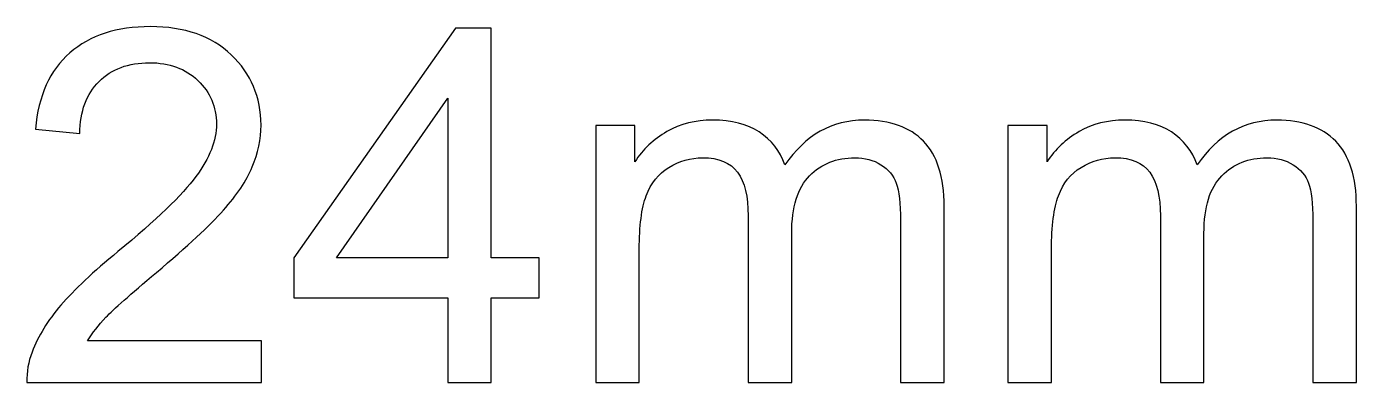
# Model space of a CAD drawing. Header units: millimetres. Extents: x 309 to 2032, y -1033 to 271.
# Drawn here: x 851.8 to 920, y -338.9 to -320.6 of the extents above; entities that cross this region are included whole.
import ezdxf

# ---------------------------------------------------------------- set-up
doc = ezdxf.new("R2010")
doc.units = ezdxf.units.MM
doc.header["$MEASUREMENT"] = 0
doc.layers.add('Layer 1', color=7, linetype='Continuous')

msp = doc.modelspace()

# ---------------------------------------------------------------- linework, layer by layer
at = {"layer": 'Layer 1', "color": 250}
for points, knots in [([(863.8067, -336.7173), (863.8067, -336.7173), (863.8067, -338.8509), (863.8067, -338.8509), (863.8067, -338.8509), (851.7671, -338.8509), (851.7671, -338.8509), (851.7502, -338.3133), (851.8391, -337.7968), (852.0296, -337.2973), (852.3386, -336.4802), (852.8339, -335.6717), (853.5155, -334.88), (854.197, -334.0884), (855.1707, -333.174), (856.4365, -332.1368), (858.405, -330.5155), (859.7427, -329.2328), (860.4412, -328.2845), (861.1439, -327.3362), (861.4953, -326.4388), (861.4953, -325.5921), (861.4953, -324.7073), (861.1778, -323.9623), (860.5428, -323.3527), (859.9078, -322.7473), (859.0781, -322.4425), (858.0578, -322.4425), (856.9783, -322.4425), (856.1147, -322.7642), (855.467, -323.4077), (854.8193, -324.0469), (854.4934, -324.9359), (854.4849, -326.0747), (854.4849, -326.0747), (852.1989, -325.8461), (852.1989, -325.8461), (852.3555, -324.1358), (852.9482, -322.832), (853.9727, -321.9345), (855.0014, -321.037), (856.3772, -320.5883), (858.1086, -320.5883), (859.8528, -320.5883), (861.2371, -321.0709), (862.2531, -322.0403), (863.2733, -323.0098), (863.7813, -324.212), (863.7813, -325.6429), (863.7813, -326.371), (863.6331, -327.0865), (863.3326, -327.7892), (863.0362, -328.4962), (862.5409, -329.237), (861.8509, -330.0159), (861.1566, -330.7906), (860.0094, -331.8617), (858.4092, -333.2163), (857.0672, -334.3424), (856.2036, -335.1044), (855.8226, -335.5066), (855.4416, -335.9087), (855.1284, -336.3109), (854.8786, -336.7173), (854.8786, -336.7173), (863.8067, -336.7173), (863.8067, -336.7173)], [0, 0, 0, 0, 0.0454545, 0.0454545, 0.0454545, 0.0909091, 0.0909091, 0.0909091, 0.1363636, 0.1363636, 0.1363636, 0.1818182, 0.1818182, 0.1818182, 0.2272727, 0.2272727, 0.2272727, 0.2727273, 0.2727273, 0.2727273, 0.3181818, 0.3181818, 0.3181818, 0.3636364, 0.3636364, 0.3636364, 0.4090909, 0.4090909, 0.4090909, 0.4545455, 0.4545455, 0.4545455, 0.5, 0.5, 0.5, 0.5454545, 0.5454545, 0.5454545, 0.5909091, 0.5909091, 0.5909091, 0.6363636, 0.6363636, 0.6363636, 0.6818182, 0.6818182, 0.6818182, 0.7272727, 0.7272727, 0.7272727, 0.7727273, 0.7727273, 0.7727273, 0.8181818, 0.8181818, 0.8181818, 0.8636364, 0.8636364, 0.8636364, 0.9090909, 0.9090909, 0.9090909, 0.9545455, 0.9545455, 0.9545455, 1, 1, 1, 1]), ([(873.3613, -338.8509), (873.3613, -338.8509), (873.3613, -334.5075), (873.3613, -334.5075), (873.3613, -334.5075), (865.4619, -334.5075), (865.4619, -334.5075), (865.4619, -334.5075), (865.4619, -332.4501), (865.4619, -332.4501), (865.4619, -332.4501), (873.7677, -320.6645), (873.7677, -320.6645), (873.7677, -320.6645), (875.5965, -320.6645), (875.5965, -320.6645), (875.5965, -320.6645), (875.5965, -332.4501), (875.5965, -332.4501), (875.5965, -332.4501), (878.0603, -332.4501), (878.0603, -332.4501), (878.0603, -332.4501), (878.0603, -334.5075), (878.0603, -334.5075), (878.0603, -334.5075), (875.5965, -334.5075), (875.5965, -334.5075), (875.5965, -334.5075), (875.5965, -338.8509), (875.5965, -338.8509), (875.5965, -338.8509), (873.3613, -338.8509), (873.3613, -338.8509)], [0, 0, 0, 0, 0.0909091, 0.0909091, 0.0909091, 0.1818182, 0.1818182, 0.1818182, 0.2727273, 0.2727273, 0.2727273, 0.3636364, 0.3636364, 0.3636364, 0.4545455, 0.4545455, 0.4545455, 0.5454545, 0.5454545, 0.5454545, 0.6363636, 0.6363636, 0.6363636, 0.7272727, 0.7272727, 0.7272727, 0.8181818, 0.8181818, 0.8181818, 0.9090909, 0.9090909, 0.9090909, 1, 1, 1, 1]), ([(873.3613, -332.4501), (873.3613, -332.4501), (873.3613, -324.2671), (873.3613, -324.2671), (873.3613, -324.2671), (867.659, -332.4501), (867.659, -332.4501), (867.659, -332.4501), (873.3613, -332.4501), (873.3613, -332.4501)], [0, 0, 0, 0, 0.3333333, 0.3333333, 0.3333333, 0.6666667, 0.6666667, 0.6666667, 1, 1, 1, 1]), ([(880.9601, -338.8509), (880.9601, -338.8509), (880.9601, -325.6683), (880.9601, -325.6683), (880.9601, -325.6683), (882.9667, -325.6683), (882.9667, -325.6683), (882.9667, -325.6683), (882.9667, -327.531), (882.9667, -327.531), (883.3773, -326.8875), (883.9277, -326.3668), (884.6135, -325.9773), (885.2993, -325.5836), (886.0782, -325.3889), (886.9545, -325.3889), (887.9282, -325.3889), (888.7283, -325.5921), (889.3506, -325.9943), (889.9729, -326.4007), (890.4131, -326.9637), (890.6671, -327.6918), (891.717, -326.1551), (893.0759, -325.3889), (894.7523, -325.3889), (896.0646, -325.3889), (897.0764, -325.7487), (897.7791, -326.4726), (898.4861, -327.1965), (898.8417, -328.3099), (898.8417, -329.8127), (898.8417, -329.8127), (898.8417, -338.8509), (898.8417, -338.8509), (898.8417, -338.8509), (896.6065, -338.8509), (896.6065, -338.8509), (896.6065, -338.8509), (896.6065, -330.5536), (896.6065, -330.5536), (896.6065, -329.6646), (896.5303, -329.0211), (896.3864, -328.6274), (896.2424, -328.2337), (895.98, -327.9204), (895.5947, -327.6791), (895.2137, -327.4378), (894.765, -327.3193), (894.2528, -327.3193), (893.3214, -327.3193), (892.551, -327.6283), (891.9371, -328.2422), (891.3233, -328.8602), (891.0185, -329.8466), (891.0185, -331.2013), (891.0185, -331.2013), (891.0185, -338.8509), (891.0185, -338.8509), (891.0185, -338.8509), (888.7833, -338.8509), (888.7833, -338.8509), (888.7833, -338.8509), (888.7833, -330.2953), (888.7833, -330.2953), (888.7833, -329.3047), (888.6013, -328.5597), (888.2372, -328.0644), (887.8731, -327.5691), (887.2762, -327.3193), (886.4507, -327.3193), (885.8242, -327.3193), (885.2442, -327.4844), (884.7108, -327.8146), (884.1774, -328.1448), (883.7922, -328.6274), (883.5509, -329.2666), (883.3138, -329.9016), (883.1953, -330.8203), (883.1953, -332.0183), (883.1953, -332.0183), (883.1953, -338.8509), (883.1953, -338.8509), (883.1953, -338.8509), (880.9601, -338.8509), (880.9601, -338.8509)], [0, 0, 0, 0, 0.0357143, 0.0357143, 0.0357143, 0.0714286, 0.0714286, 0.0714286, 0.1071429, 0.1071429, 0.1071429, 0.1428571, 0.1428571, 0.1428571, 0.1785714, 0.1785714, 0.1785714, 0.2142857, 0.2142857, 0.2142857, 0.25, 0.25, 0.25, 0.2857143, 0.2857143, 0.2857143, 0.3214286, 0.3214286, 0.3214286, 0.3571429, 0.3571429, 0.3571429, 0.3928571, 0.3928571, 0.3928571, 0.4285714, 0.4285714, 0.4285714, 0.4642857, 0.4642857, 0.4642857, 0.5, 0.5, 0.5, 0.5357143, 0.5357143, 0.5357143, 0.5714286, 0.5714286, 0.5714286, 0.6071429, 0.6071429, 0.6071429, 0.6428571, 0.6428571, 0.6428571, 0.6785714, 0.6785714, 0.6785714, 0.7142857, 0.7142857, 0.7142857, 0.75, 0.75, 0.75, 0.7857143, 0.7857143, 0.7857143, 0.8214286, 0.8214286, 0.8214286, 0.8571429, 0.8571429, 0.8571429, 0.8928571, 0.8928571, 0.8928571, 0.9285714, 0.9285714, 0.9285714, 0.9642857, 0.9642857, 0.9642857, 1, 1, 1, 1]), ([(902.1183, -338.8509), (902.1183, -338.8509), (902.1183, -325.6683), (902.1183, -325.6683), (902.1183, -325.6683), (904.1249, -325.6683), (904.1249, -325.6683), (904.1249, -325.6683), (904.1249, -327.531), (904.1249, -327.531), (904.5355, -326.8875), (905.0859, -326.3668), (905.7717, -325.9773), (906.4575, -325.5836), (907.2364, -325.3889), (908.1127, -325.3889), (909.0864, -325.3889), (909.8865, -325.5921), (910.5088, -325.9943), (911.1311, -326.4007), (911.5713, -326.9637), (911.8253, -327.6918), (912.8752, -326.1551), (914.2341, -325.3889), (915.9105, -325.3889), (917.2228, -325.3889), (918.2346, -325.7487), (918.9373, -326.4726), (919.6443, -327.1965), (919.9999, -328.3099), (919.9999, -329.8127), (919.9999, -329.8127), (919.9999, -338.8509), (919.9999, -338.8509), (919.9999, -338.8509), (917.7647, -338.8509), (917.7647, -338.8509), (917.7647, -338.8509), (917.7647, -330.5536), (917.7647, -330.5536), (917.7647, -329.6646), (917.6885, -329.0211), (917.5446, -328.6274), (917.4006, -328.2337), (917.1382, -327.9204), (916.7529, -327.6791), (916.3719, -327.4378), (915.9232, -327.3193), (915.411, -327.3193), (914.4796, -327.3193), (913.7092, -327.6283), (913.0953, -328.2422), (912.4815, -328.8602), (912.1767, -329.8466), (912.1767, -331.2013), (912.1767, -331.2013), (912.1767, -338.8509), (912.1767, -338.8509), (912.1767, -338.8509), (909.9415, -338.8509), (909.9415, -338.8509), (909.9415, -338.8509), (909.9415, -330.2953), (909.9415, -330.2953), (909.9415, -329.3047), (909.7595, -328.5597), (909.3954, -328.0644), (909.0313, -327.5691), (908.4344, -327.3193), (907.6089, -327.3193), (906.9824, -327.3193), (906.4024, -327.4844), (905.869, -327.8146), (905.3356, -328.1448), (904.9504, -328.6274), (904.7091, -329.2666), (904.472, -329.9016), (904.3535, -330.8203), (904.3535, -332.0183), (904.3535, -332.0183), (904.3535, -338.8509), (904.3535, -338.8509), (904.3535, -338.8509), (902.1183, -338.8509), (902.1183, -338.8509)], [0, 0, 0, 0, 0.0357143, 0.0357143, 0.0357143, 0.0714286, 0.0714286, 0.0714286, 0.1071429, 0.1071429, 0.1071429, 0.1428571, 0.1428571, 0.1428571, 0.1785714, 0.1785714, 0.1785714, 0.2142857, 0.2142857, 0.2142857, 0.25, 0.25, 0.25, 0.2857143, 0.2857143, 0.2857143, 0.3214286, 0.3214286, 0.3214286, 0.3571429, 0.3571429, 0.3571429, 0.3928571, 0.3928571, 0.3928571, 0.4285714, 0.4285714, 0.4285714, 0.4642857, 0.4642857, 0.4642857, 0.5, 0.5, 0.5, 0.5357143, 0.5357143, 0.5357143, 0.5714286, 0.5714286, 0.5714286, 0.6071429, 0.6071429, 0.6071429, 0.6428571, 0.6428571, 0.6428571, 0.6785714, 0.6785714, 0.6785714, 0.7142857, 0.7142857, 0.7142857, 0.75, 0.75, 0.75, 0.7857143, 0.7857143, 0.7857143, 0.8214286, 0.8214286, 0.8214286, 0.8571429, 0.8571429, 0.8571429, 0.8928571, 0.8928571, 0.8928571, 0.9285714, 0.9285714, 0.9285714, 0.9642857, 0.9642857, 0.9642857, 1, 1, 1, 1])]:
    msp.add_open_spline(points, degree=3, knots=knots, dxfattribs=at)

doc.saveas('drawing.dxf')
